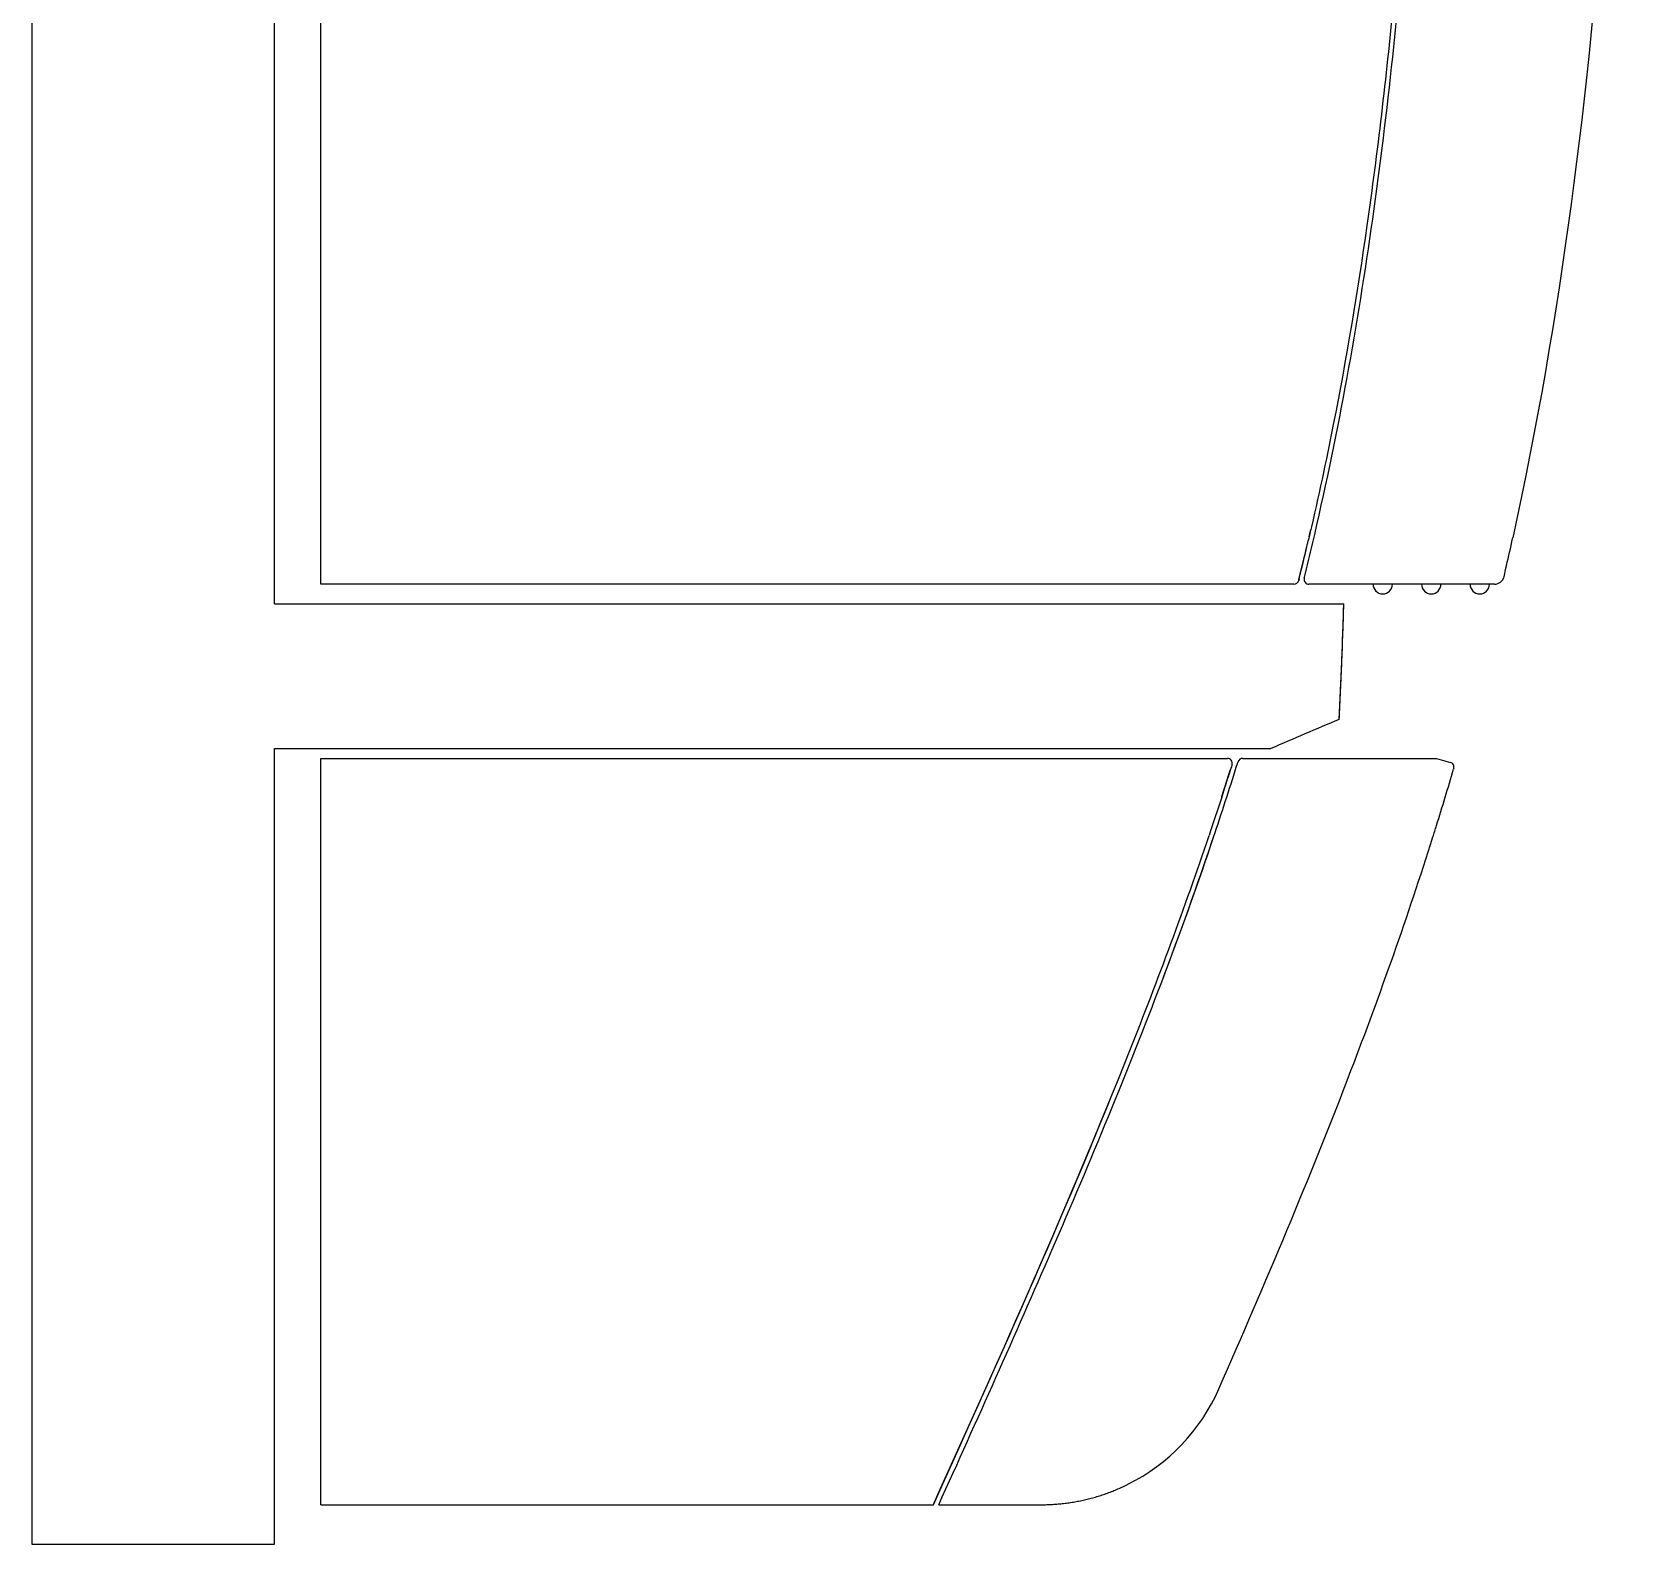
# Model space of a CAD drawing. Header units: inches. Extents: x -115 to 1565, y -604 to 584.
# Drawn here: x 421.5 to 586.2, y -74.9 to 81.1 of the extents above; entities that cross this region are included whole.
import ezdxf

# ---------------------------------------------------------------- set-up
doc = ezdxf.new("R2010")
doc.units = ezdxf.units.IN
doc.header["$LTSCALE"] = 1.209999999999999
doc.header["$MEASUREMENT"] = 0
doc.layers.get('0').update_dxf_attribs({"linetype": 'CONTINUOUS'})

msp = doc.modelspace()

# ---------------------------------------------------------------- linework, layer by layer
at = {"color": 7, "linetype": 'Continuous'}
for p, q in [((421.5370904958459, 237.0850010075134), (421.5370904958459, -74.91499898920671)), ((421.5370904958459, 237.0850010075134), (421.5370904958459, -74.91499898920671)), ((446.5370904932061, 22.08500100583332), (446.5370904932061, 191.2150010027133)), ((446.5370904932061, 22.08500100583332), (446.5370904932061, 191.2150010027133)), ((451.335847540326, 24.11100100767335), (451.335847540326, 189.2110010076733)), ((451.335847540326, 27.85625003735326), (451.335847540326, 185.4657519779932)), ((553.326644391446, 29.33674183887326), (553.419766186406, 29.73971534839323)), ((553.2174277442459, 28.86695277591334), (553.156471076726, 28.60606296495327)), ((553.2478676427262, 28.99758353319332), (553.2174277442459, 28.86695277591334)), ((553.3266463828057, 29.33675043423325), (553.2478676427262, 28.99758353319332)), ((553.247875821526, 28.99761869695332), (553.326644391446, 29.33674183887326)), ((553.5908634312059, 28.26759917655322), (553.7181385132059, 28.81167944983331)), ((553.7181385132059, 28.81167944983331), (553.8139325913659, 29.22387626831336)), ((574.223158788326, 28.81237186399339), (574.2416886572859, 28.89683437223339)), ((552.828161608886, 27.21667722455324), (552.9543778664859, 27.74771469943342)), ((552.7402123613659, 24.73049457183332), (552.7639062230459, 24.82678746535344)), ((573.3382877920059, 24.88572751511346), (573.5426563342461, 25.77468484311344)), ((573.5426563342461, 25.77468484311344), (573.5638958345659, 25.86766929519344)), ((573.5638958345659, 25.86766929519344), (573.602157134726, 26.03546276199329)), ((551.6805787783259, 24.11100100767335), (451.335847540326, 24.11100100767335)), ((552.2004060241658, 24.6303442107933), (552.1659408556059, 24.49089223671329)), ((552.165950812406, 24.49093244999337), (552.1726521350458, 24.5180271176733)), ((552.1726521350458, 24.5180271176733), (552.1963980972059, 24.61411426103335)), ((572.3639908734459, 24.11100100767335), (553.225552777526, 24.11100100767335)), ((446.5370904932061, 22.08500100583332), (556.8141850414462, 22.08500100583332)), ((446.5370904932061, 22.08500100583332), (556.8141850414462, 22.08500100583332)), ((446.5370904932061, -74.91499898920671), (446.5370904932061, 7.145001005273385)), ((446.5370904932061, 7.145001005273385), (530.537090498966, 7.145001005273385)), ((446.5370904932061, 7.145001005273385), (549.2873685012077, 7.145001005273385)), ((446.5370904932061, -74.91499898920671), (446.5370904932061, 7.145001005273385)), ((451.335847540326, 6.145001003753278), (544.813179894406, 6.145001003753278)), ((451.335847540326, -70.85499899136677), (451.335847540326, 6.145001003753278)), ((545.2287008921659, 5.278729319993331), (545.1132337824858, 4.910904045993291)), ((545.2697955928058, 5.409982356953165), (545.2287008921659, 5.278729319993331)), ((545.2792820051257, 5.440306980073231), (545.2697955928058, 5.409982356953165)), ((545.2961059288059, 5.494110875513329), (545.2792820051257, 5.440306980073231)), ((545.291892454886, 5.480633066553352), (545.2950412217662, 5.49070496919343)), ((546.3842408924858, 6.145001003753278), (566.3776403163257, 6.145001003753278)), ((566.3776403163257, 6.145001003753278), (567.8173565021658, 5.725278886633205)), ((568.1572374276858, 5.104649190633253), (568.1395059721658, 5.044162697433407)), ((545.1132337824858, 4.910904045993291), (544.992434369526, 4.527603131113309)), ((544.2295221437661, 2.141216438313321), (543.0806869103259, -1.348539894326606)), ((544.251882830566, 2.210343655913234), (544.2295221437661, 2.141216438313321)), ((544.2309561058458, 2.145648016953273), (544.2956776832862, 2.345872996233353)), ((544.285786090166, 2.315245940393353), (544.2542463208858, 2.217653085033433)), ((544.3579999462461, 2.539057369833287), (544.2954033734459, 2.34502353895327)), ((451.335847540326, -70.85499899136677), (451.335847540326, -0.4424302917666836)), ((543.0806869103259, -1.348539894326606), (542.9201307874459, -1.827055117126789)), ((543.388278949446, -1.989315224406695), (543.5503961563259, -1.505899833606761)), ((514.4899547294461, -70.85499899136677), (514.584543557286, -70.64592783216659)), ((451.335847540326, -70.85499899136677), (514.4899547294461, -70.85499899136677)), ((451.335847540326, -70.85499899136677), (514.4899547294461, -70.85499899136677)), ((515.0475560424858, -70.85499899136677), (525.6260245273658, -70.85499899136677)), ((515.0475560424858, -70.85499899136677), (525.6260245273658, -70.85499899136677)), ((421.5370904958459, -74.91499898920671), (446.5370904932061, -74.91499898920671)), ((421.5370904958459, -74.91499898920671), (446.5370904932061, -74.91499898920671))]:
    msp.add_line(p, q, dxfattribs=at)
for centre, radius, start, end in [((225.5025073156062, 105.2998619062332), 337.01029497984, 346.1851463634982, 346.7867859485987), ((224.4159886453658, 105.5531780569533), 337.625774074, 346.6734587806982, 346.8273614952994), ((224.4116266627259, 105.5542002850334), 337.6302542276, 346.6765043119999, 346.826148728101), ((221.5632822654461, 106.2199945236733), 361.05529847216, 347.1685460145001, 347.6200988176001), ((225.8235833714461, 105.2182443707133), 336.17888046792, 346.1056608243004, 346.6767650310007), ((225.9724365154461, 105.1818959648733), 336.02565432784, 346.1055895269997, 346.583877397499), ((225.792992637606, 105.2255794436732), 336.21033811392, 346.1301791886017, 346.6737364829991), ((225.2990070571259, 105.3437953616733), 336.71827057024, 346.4236773308018, 346.6734942217004), ((226.1740798104061, 105.1324658579932), 335.8180414436, 346.1271641052984, 346.4236789667005), ((553.225552777526, 24.61100100335331), 0.49999999568, 166.1685487229004, 269.9999531345998), ((572.3639971218457, 25.11101888063333), 0.9999992598399998, 269.9996423168031, 346.9787358826016), ((551.680579428566, 24.61100138943333), 0.4999999550399999, 269.9999253322992, 346.1053762289981), ((560.8356322690461, 24.11100100767335), 1.000000001519999, 180.000000000101, 1.009705e-10), ((565.8356322664858, 24.11100100767335), 1.000000001519999, 180.000000000101, 1.009705e-10), ((570.8356322639258, 24.11100100767335), 1.000000001519999, 180.000000000101, 1.009705e-10), ((81.77170959616592, 34.80543595607322), 475.2127554501599, 357.0253875659986, 358.4661306072014), ((653.9641613686568, -229.283236658412), 258.5643875899598, 112.1817672431999, 113.8810008265497), ((203.7687009484062, 112.2297488541532), 358.3118730217601, 341.4926778911984, 342.7198464647008), ((544.8094554086392, 5.637639839888508), 0.5073748342127706, 343.5670516583146, 89.57940517024772), ((546.3842408213659, 5.644998112473232), 0.49999987376, 89.99999123420322, 162.725432302701), ((219.946114618406, 107.1647671324732), 362.85982917856, 342.6929748990984, 343.6542714592991), ((567.6774164518458, 5.24526140623324), 0.49999999568, 343.6667022035021, 73.74695130119879), ((207.9452503194461, 110.9639076672733), 353.4536584456, 342.081271994102, 342.5390783916997), ((208.0823675661659, 110.9203845539132), 353.30979998808, 342.0977788527998, 342.5391391880008), ((207.875740455926, 110.9873225861534), 353.52699639392, 342.1358637634006, 342.4741509524011), ((208.3977999858459, 110.8203112259932), 352.9788745640799, 342.1357962777984, 342.5395426444004), ((212.612271770246, 109.4332533955932), 370.53648410208, 342.5034200765983, 342.695445886601), ((525.6260245273645, -50.85499899144533), 19.99999999992196, 296.5416913763032, 336.3022029087975)]:
    msp.add_arc(centre, radius, start, end, dxfattribs=at)
for points, start_tangent, end_tangent in [([(565.830399155286, 184.2096048535132), (565.1886286836859, 139.9554525593534), (561.9193455905661, 84.07570270871325), (559.2010392466459, 61.10267528935337), (555.7328007373659, 40.56954154239337), (553.3266463828057, 29.33675043423325)], (-0.0022247452751048, -0.9999975252511683), (-0.2257476098295136, -0.9741858224467558)), ([(553.813911245206, 29.22378412727331), (559.8015432120059, 61.77571077335342), (563.3962721668057, 95.27356324919336), (565.551023336086, 135.5186212806333), (566.3303417469657, 184.2121148815134)], (0.2257587454789148, 0.9741832419210397), (0.0022265712116538, 0.9999975211872476)), ([(586.2336828088859, 168.2726091532732), (574.2416877835259, 28.89682943447333)], (-0.0101787411939478, -0.9999481952719884), (-0.2141715681806877, -0.976796058234791)), ([(553.419766186406, 29.73971534839323), (553.4216397818458, 29.74784616271334)], (0.2245582861993597, 0.9744606590823494), (0.2245342813257019, 0.9744661905420581)), ([(556.3441760144858, 10.14500100983336), (556.6167109939258, 16.11352365239319), (556.8141850414462, 22.08500100583332)], (0.05189346175279811, 0.9986526266061242), (0.0267678738509296, 0.9996416762668016)), ([(544.2542463208858, 2.217653085033433), (544.251882830566, 2.210343655913234)], (-0.3076529826123294, -0.951498629683584), (-0.3076741123181028, -0.9514917974471812)), ([(515.0475560424858, -70.85499899136677), (526.7253355621658, -44.57808165960675), (538.0449346755258, -16.89944786280667), (543.5503961563259, -1.505899833606761)], (0.4120941501247122, 0.911141268647728), (0.3173051288050825, 0.9483234971432428)), ([(514.4899547294461, -70.85499899136677), (534.7547817232061, -23.99254916552668), (542.9206919445659, -1.825386408246615)], (0.4122261287748614, 0.9110815653690352), (0.3187400497435831, 0.9478421707697218)), ([(514.584543557286, -70.64592783216659), (534.7547817232061, -23.99254916552668), (542.9206919445659, -1.825386408246615)], (0.4121747357198876, 0.9111048168208974), (0.3187400497391176, 0.9478421707712233)), ([(515.0475560424858, -70.85499899136677), (526.7253355621658, -44.57808165960675), (538.0449346755258, -16.89944786280667), (543.388278949446, -1.989315224406695)], (0.412094150140971, 0.9111412686403746), (0.3186032613804227, 0.9478881589289732)), ([(543.9395854617661, -58.89325040792671), (557.5587141797662, -26.06904528176669), (566.005847775686, -1.968122226406691)], (0.4019125709612822, 0.9156780467518552), (0.3006466926067193, 0.9537355850678116)), ([(543.9395854617661, -58.89325040792671), (557.5587141797662, -26.06904528176669), (566.005847775686, -1.968122226406691)], (0.4019125709612822, 0.9156780467518552), (0.3006466926067193, 0.9537355850678116)), ([(525.6260245273658, -70.85499899136677), (525.9131925179261, -70.85293725304673), (526.2007515364058, -70.8467395108067), (526.4886129571258, -70.83638886856663), (526.7766874635258, -70.82187092960667), (527.0648850786458, -70.8031738575267), (527.3531153480059, -70.78028838640654), (527.641287339606, -70.75320785128673), (527.9293097861658, -70.7219282186467), (528.217091166406, -70.6864480965667), (528.5045398066459, -70.6467687448867), (528.791563962086, -70.60289407520682), (529.0780719488861, -70.55483068136665), (529.3639721949659, -70.5025878292867), (529.6491733619262, -70.44617745696662), (529.933584436486, -70.38561412368671), (530.2171148524062, -70.32091509128666), (530.4996745209658, -70.25210021240663), (530.7811740138459, -70.17919196096663), (531.061524593606, -70.10221539152663), (531.3406383152861, -70.02119812912672), (531.6184281381659, -69.9361703184867), (531.8948080070459, -69.84716457320674), (532.1696929538459, -69.75421599608664), (532.4429991484059, -69.65736205720665), (532.7146440204059, -69.55664260408669), (532.984546310166, -69.45209976008671), (533.2526261804061, -69.34377794472665), (533.5188052568859, -69.23172373144672), (533.7830067503257, -69.1159858476067), (534.045155476726, -68.99661507288657), (534.3051779386459, -68.87366419864658), (534.5630024369659, -68.74718795680671)], (1, 0), (0.8946094477858769, 0.4468488960848495))]:
    msp.add_spline(points, degree=3, dxfattribs=dict(at, start_tangent=start_tangent, end_tangent=end_tangent))

doc.saveas('drawing.dxf')
